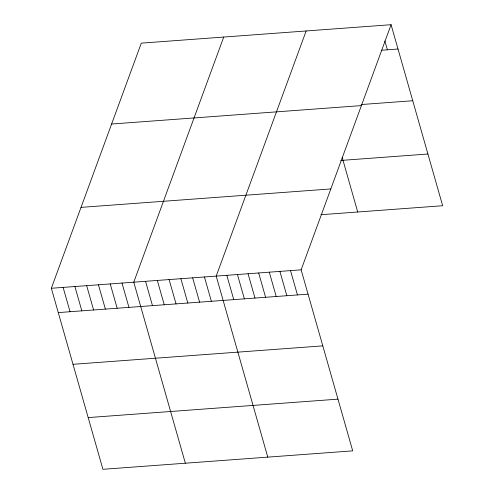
<?xml version="1.0" encoding="UTF-8"?>
<svg xmlns="http://www.w3.org/2000/svg" width="494" height="494" viewBox="0 0 494 494"><rect width="100%" height="100%" fill="white"/><g stroke="black" fill="none" stroke-linecap="round" stroke-linejoin="round"><path stroke-width="0.74" d="M391.081 24.7L301.136 269.829L352.704 450.861L102.919 469.3L51.345 288.268L141.296 43.139L391.081 24.7L442.655 205.732L320.927 214.717M223.726 37.056L133.775 282.179L185.349 463.218M306.157 30.968L216.205 276.097L267.779 457.129M381.331 50.258L398.016 49.023M361.182 104.543L412.743 100.739M111.613 124.031L361.398 105.593M340.786 160.451L427.921 154.017M81.028 207.375L330.819 188.936M51.345 288.268L301.136 269.829M58.28 312.591L308.065 294.152M73.007 364.306L322.798 345.868M88.185 417.584L337.97 399.146M384.875 40.965L387.395 49.808M342.151 157.327L357.724 212M290.521 270.613L297.45 294.937M279.9 271.397L286.835 295.721M269.286 272.175L276.214 296.505M258.671 272.96L265.599 297.289M248.056 273.744L254.984 298.073M237.441 274.528L244.369 298.851M226.826 275.312L233.755 299.636M204.43 276.967L211.358 301.291M192.654 277.838L199.582 302.161M180.878 278.702L187.813 303.032M169.102 279.573L176.037 303.896M157.327 280.444L164.261 304.767M145.551 281.314L152.485 305.638M121.999 283.05L128.934 307.379M110.224 283.92L117.158 308.244M98.448 284.791L105.383 309.114M86.672 285.662L93.607 309.985M74.897 286.526L81.831 310.856M63.121 287.397L70.055 311.72"/></g></svg>
